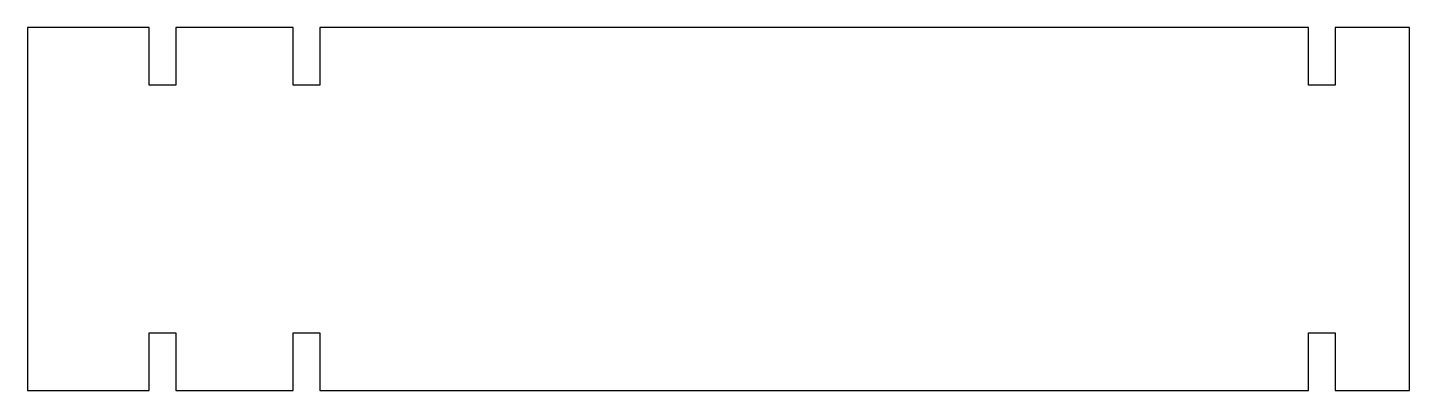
# Model space of a CAD drawing. Header units: millimetres. Extents: x -47.9 to 47.9, y -12.6 to 12.6.
import ezdxf

# ---------------------------------------------------------------- set-up
doc = ezdxf.new("R2010")
doc.units = ezdxf.units.MM
doc.layers.get('0').update_dxf_attribs({"linetype": 'CONTINUOUS'})

msp = doc.modelspace()

# ---------------------------------------------------------------- linework, layer by layer
for p, q in [((-39.492, 12.575), (-47.911, 12.575)), ((-47.911, 12.575), (-47.911, -12.575)), ((-39.492, 8.575), (-39.492, 12.575)), ((-29.492, 12.575), (-37.642, 12.575)), ((-37.642, 12.575), (-37.642, 8.575)), ((-29.492, 8.575), (-29.492, 12.575)), ((40.911, 12.575), (-27.642, 12.575)), ((-27.642, 12.575), (-27.642, 8.575)), ((40.911, 8.575), (40.911, 12.575)), ((47.911, 12.575), (42.761, 12.575)), ((42.761, 12.575), (42.761, 8.575)), ((47.911, -12.575), (47.911, 12.575)), ((-37.642, 8.575), (-39.492, 8.575)), ((-27.642, 8.575), (-29.492, 8.575)), ((42.761, 8.575), (40.911, 8.575)), ((-39.492, -12.575), (-39.492, -8.575)), ((-39.492, -8.575), (-37.642, -8.575)), ((-37.642, -8.575), (-37.642, -12.575)), ((-29.492, -12.575), (-29.492, -8.575)), ((-29.492, -8.575), (-27.642, -8.575)), ((-27.642, -8.575), (-27.642, -12.575)), ((40.911, -12.575), (40.911, -8.575)), ((40.911, -8.575), (42.761, -8.575)), ((42.761, -8.575), (42.761, -12.575)), ((-47.911, -12.575), (-39.492, -12.575)), ((-37.642, -12.575), (-29.492, -12.575)), ((-27.642, -12.575), (40.911, -12.575)), ((42.761, -12.575), (47.911, -12.575))]:
    msp.add_line(p, q)

doc.saveas('drawing.dxf')
